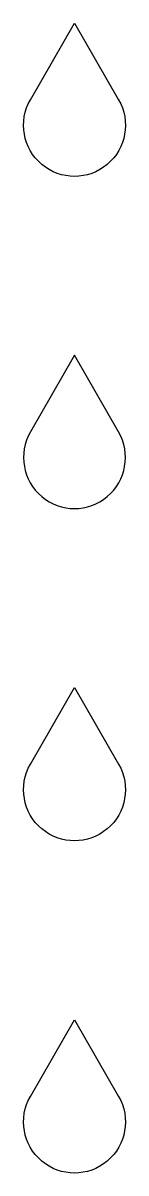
# Model space of a CAD drawing. Header units: millimetres. Extents: x 60 to 62, y 15.7 to 38.2.
import ezdxf

# ---------------------------------------------------------------- set-up
doc = ezdxf.new("R2010")
doc.units = ezdxf.units.MM

msp = doc.modelspace()

# ---------------------------------------------------------------- linework, layer by layer
for points in [[(60.134, 36.708), (61, 38.208), (61.866, 36.708, -1.732051)], [(61, 31.708), (60.134, 30.208, 1.732051), (61.866, 30.208)], [(60.134, 23.708), (61, 25.208), (61.866, 23.708, -1.732051)], [(60.134, 17.208), (61, 18.708), (61.866, 17.208, -1.732051)]]:
    msp.add_lwpolyline(points, format="xyb", close=True)

doc.saveas('drawing.dxf')
